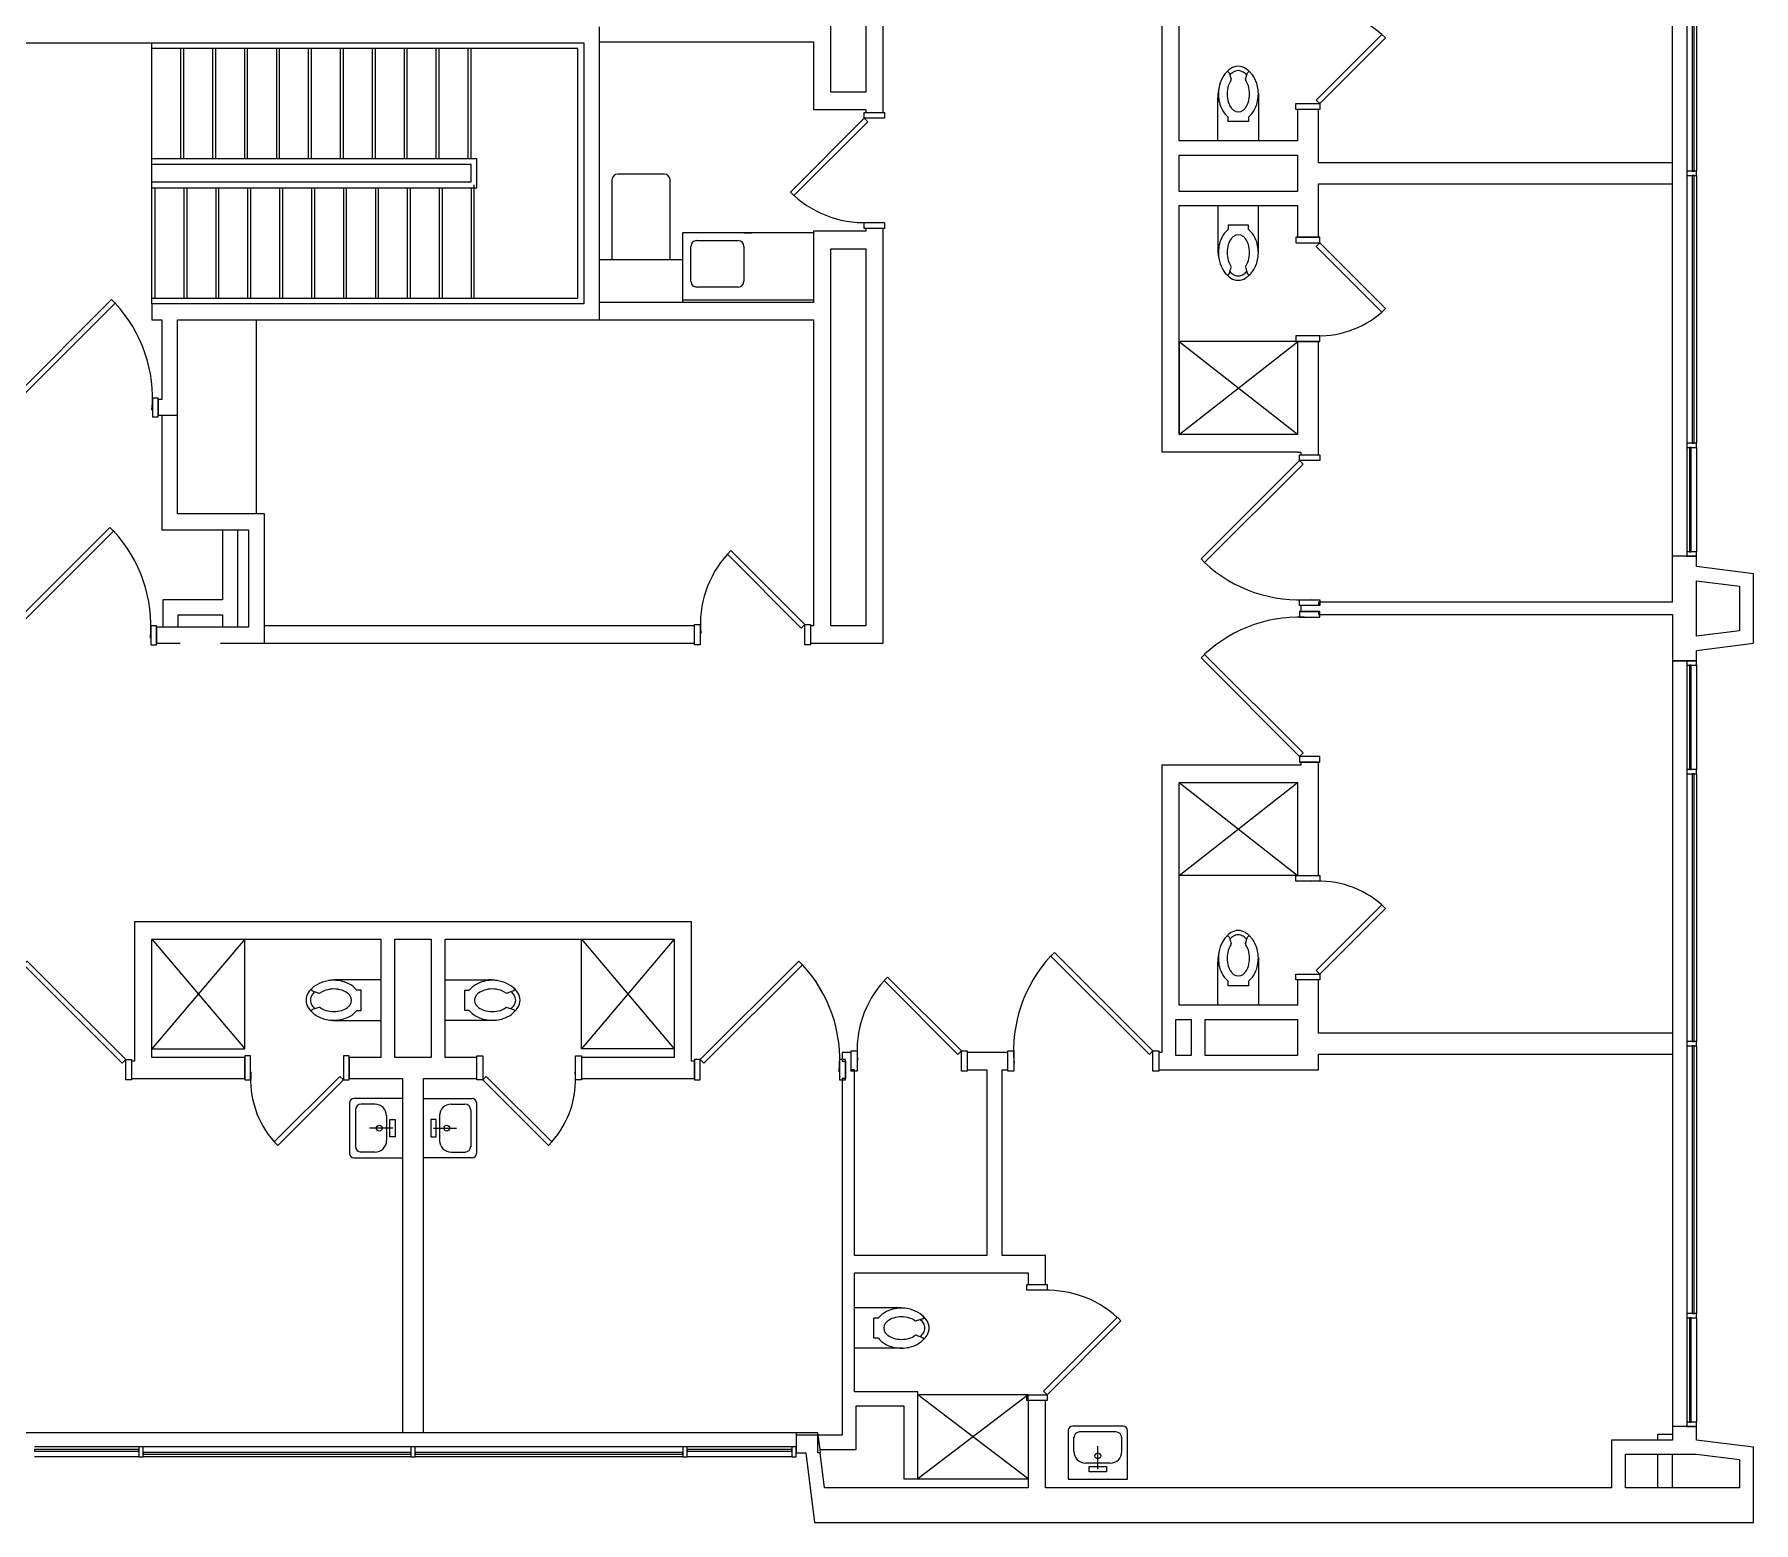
# Model space of a CAD drawing. Header units: inches. Extents: x -3174 to 3292, y 161 to 3697.
# Drawn here: x 2691 to 3284, y 2767 to 3280 of the extents above; entities that cross this region are included whole.
import ezdxf

# ---------------------------------------------------------------- set-up
doc = ezdxf.new("R2010")
doc.units = ezdxf.units.IN
doc.header["$LTSCALE"] = 96
doc.header["$MEASUREMENT"] = 0
for name, color, linetype, lineweight in [('A-DETL', 5, 'CONTINUOUS', 18), ('A-DETL-GENF', 3, 'CONTINUOUS', 18), ('A-FLOR-HRAL', 1, 'CONTINUOUS', 18), ('A-FLOR-OTLN', 6, 'CONTINUOUS', 18), ('A-GENM', 6, 'CONTINUOUS', 18), ('A-GLAZ-CWMG', 3, 'CONTINUOUS', 18), ('I-WALL', 2, 'CONTINUOUS', 18), ('P-SANR-FIXT', 6, 'CONTINUOUS', 18)]:
    doc.layers.add(name, color=color, linetype=linetype, lineweight=lineweight)
for name, color, linetype in [('A-DOOR', 2, 'CONTINUOUS'), ('A-FLOR-CASE', 3, 'CONTINUOUS'), ('A-FLOR-STRS', 2, 'CONTINUOUS'), ('A-GLAZ', 2, 'CONTINUOUS')]:
    doc.layers.add(name, color=color, linetype=linetype)

# ---------------------------------------------------------------- blocks, each defined once
blk = doc.blocks.new('generic door-single - 32_ x 84_-1548980-258679-fp05')
at = {"layer": 'A-DETL-GENF', "color": 253}
for p, q in [((-21.25, -6.69), (-21.25, 1.56)), ((-21.25, 1.56), (-19.25, 1.56)), ((-19.25, 1.56), (-19.25, -6.69)), ((12.75, -6.69), (12.75, 1.56)), ((12.75, 1.56), (14.75, 1.56)), ((14.75, 1.56), (14.75, -6.69)), ((-19.25, -6.69), (-21.25, -6.69)), ((14.75, -6.69), (12.75, -6.69))]:
    blk.add_line(p, q, dxfattribs=at)
at = {"layer": 'A-DOOR', "color": 253}
for p, q in [((-9.88, 24.19), (-11.11, 22.95)), ((12.75, 1.56), (-9.88, 24.19)), ((-11.11, 22.95), (11.51, 0.33)), ((12.75, 1.56), (11.51, 0.33))]:
    blk.add_line(p, q, dxfattribs=at)
blk.add_arc((12.75, 1.56), 31.98, 138.13643, 185, dxfattribs=at)
blk = doc.blocks.new('Eg_toilet_2D - Eg_toilet_2D-690829-258679-fp05')
at = {"layer": 'P-SANR-FIXT', "color": 253}
for p, q in [((0, 7), (14.87, 7)), ((6.71, 3.45), (8.26, 3.45)), ((6.71, -3.55), (6.71, 3.45)), ((23.53, 3.16), (21.3, 2.42)), ((8.26, -3.55), (6.71, -3.55)), ((21.3, -2.52), (23.5, -3.25)), ((16.5, -7), (0, -7))]:
    blk.add_line(p, q, dxfattribs=at)
for centre, radius, start, end in [((15.38, -2.85), 9.56, 107.14148, 126.67221), ((16.21, -5.54), 12.38, 81.73494, 107.14148), ((14.87, -9.84), 16.84, 75.07119, 90), ((16.17, -4.99), 11.82, 57.23167, 75.07119), ((14.11, -1.14), 7.43, 126.67221, 141.86478), ((12.84, -0.05), 2.76, 143.41905, 216.58095), ((14.11, -1.14), 4.43, 126.67237, 141.86477), ((15.38, -2.85), 6.56, 107.14137, 126.67237), ((16.21, -5.54), 9.38, 90.00002, 107.14137), ((16.21, -5.54), 9.38, 72.85864, 89.99998), ((17.04, -2.85), 6.56, 54.48291, 72.85864), ((21.14, 2.9), 0.5, 234.48291, 288.24383), ((18.14, -1.93), 8.18, 32.76172, 57.23167), ((18.14, -1.93), 6.68, 32.76159, 46.31418), ((23.37, 3.63), 0.5, 288.24383, 45.67207), ((21.13, 0), 3.12, 359.99997, 32.76159), ((21.13, 0), 4.62, 359.99996, 32.76172), ((21.13, 0), 4.62, 327.23848, 0.00004), ((14.11, 1.04), 7.43, 218.13524, 233.32772), ((15.38, 2.75), 9.56, 233.32772, 252.85864), ((14.11, 1.04), 4.43, 218.13523, 233.32763), ((15.38, 2.75), 6.56, 233.32763, 252.85863), ((16.21, 5.44), 9.38, 252.85863, 269.99998), ((16.21, 5.44), 9.38, 270.00002, 287.14136), ((17.04, 2.75), 6.56, 287.14136, 305.51709), ((17.04, 2.75), 9.56, 287.14164, 306.68462), ((21.14, -3), 0.5, 71.75618, 125.51709), ((18.14, 1.93), 6.68, 312.75649, 327.23832), ((18.32, 1.04), 7.43, 306.68811, 316.57416), ((23.35, -3.73), 0.5, 316.57414, 71.75618), ((21.13, 0), 3.12, 327.23832, 0.00003), ((18.14, 1.93), 8.18, 313.30974, 327.23848), ((16.21, 5.44), 12.38, 252.85864, 276.58587), ((16.21, 5.44), 12.38, 276.58592, 287.14164)]:
    blk.add_arc(centre, radius, start, end, dxfattribs=at)
blk = doc.blocks.new('generic door-single - 48_ x 84_-1536792-258679-fp05')
at = {"layer": 'A-DETL-GENF', "color": 253}
for p, q in [((-29.25, -6.06), (-29.25, 0.94)), ((-29.25, 0.94), (-27.25, 0.94)), ((-27.25, 0.94), (-27.25, -6.06)), ((20.75, -6.06), (20.75, 0.94)), ((20.75, 0.94), (22.75, 0.94)), ((22.75, 0.94), (22.75, -6.06)), ((-27.25, -6.06), (-29.25, -6.06)), ((22.75, -6.06), (20.75, -6.06))]:
    blk.add_line(p, q, dxfattribs=at)
at = {"layer": 'A-DOOR', "color": 253}
for p, q in [((-13.19, 34.88), (-14.43, 33.64)), ((-14.43, 33.64), (19.51, -0.3)), ((20.75, 0.94), (-13.19, 34.88)), ((20.75, 0.94), (19.51, -0.3))]:
    blk.add_line(p, q, dxfattribs=at)
blk.add_arc((20.75, 0.94), 48.05, 137.08738, 185, dxfattribs=at)
blk = doc.blocks.new('Eg_toilet_2D - Eg_toilet_2D-3266673-258679-fp05')
at = {"layer": 'P-SANR-FIXT', "color": 253}
for p, q in [((16.5, 7), (0, 7)), ((8.26, 3.55), (6.71, 3.55)), ((6.71, 3.55), (6.71, -3.45)), ((21.3, 2.52), (23.5, 3.25)), ((6.71, -3.45), (8.26, -3.45)), ((23.53, -3.16), (21.3, -2.42)), ((0, -7), (14.87, -7))]:
    blk.add_line(p, q, dxfattribs=at)
for centre, radius, start, end in [((15.38, -2.75), 9.56, 107.14136, 126.67228), ((16.21, -5.44), 12.38, 83.41413, 107.14136), ((16.21, -5.44), 12.38, 72.85836, 83.41408), ((17.04, -2.75), 9.56, 53.31538, 72.85836), ((14.11, -1.04), 7.43, 126.67228, 141.86476), ((12.84, 0.05), 2.76, 143.41905, 216.58095), ((14.11, -1.04), 4.43, 126.67237, 141.86477), ((15.38, -2.75), 6.56, 107.14137, 126.67237), ((16.21, -5.44), 9.38, 90.00002, 107.14137), ((16.21, -5.44), 9.38, 72.85864, 89.99998), ((17.04, -2.75), 6.56, 54.48291, 72.85864), ((21.14, 3), 0.5, 234.48291, 288.24382), ((18.14, -1.93), 6.68, 32.76168, 47.24351), ((18.32, -1.04), 7.43, 43.42584, 53.31189), ((23.35, 3.73), 0.5, 288.24382, 43.42586), ((18.14, -1.93), 8.18, 32.76152, 46.69026), ((21.13, 0), 3.12, 359.99997, 32.76168), ((21.13, 0), 3.12, 327.23841, 0.00003), ((21.13, 0), 4.62, 359.99996, 32.76152), ((21.13, 0), 4.62, 327.23828, 0.00004), ((14.11, 1.14), 7.43, 218.13522, 233.32779), ((15.38, 2.85), 9.56, 233.32779, 252.85852), ((14.11, 1.14), 4.43, 218.13523, 233.32763), ((15.38, 2.85), 6.56, 233.32763, 252.85863), ((16.21, 5.54), 9.38, 252.85863, 269.99998), ((16.21, 5.54), 9.38, 270.00002, 287.14136), ((17.04, 2.85), 6.56, 287.14136, 305.51709), ((16.17, 4.99), 11.82, 284.92881, 302.76833), ((21.14, -2.9), 0.5, 71.75617, 125.51709), ((18.14, 1.93), 8.18, 302.76833, 327.23828), ((18.14, 1.93), 6.68, 313.68582, 327.23841), ((23.37, -3.63), 0.5, 314.32793, 71.75617), ((16.21, 5.54), 12.38, 252.85852, 278.26506), ((14.87, 9.84), 16.84, 270, 284.92881)]:
    blk.add_arc(centre, radius, start, end, dxfattribs=at)
blk = doc.blocks.new('Eg_shower_2D - Eg_shower_2D-738930-258679-fp05')
at = {"layer": 'P-SANR-FIXT', "color": 253}
for p, q in [((-16, 20.32), (15.95, -20.38)), ((16, 20.32), (-16, 20.32)), ((16, 20.32), (-15.95, -20.38)), ((16, -20.38), (16, 20.32))]:
    blk.add_line(p, q, dxfattribs=at)
blk = doc.blocks.new('generic door-single - 32_ x 84_-1549300-258679-fp05')
at = {"layer": 'A-DETL-GENF', "color": 253}
for p, q in [((-19.25, 6.69), (-21.25, 6.69)), ((-21.25, 6.69), (-21.25, -1.56)), ((-19.25, -1.56), (-19.25, 6.69)), ((14.75, 6.69), (12.75, 6.69)), ((12.75, 6.69), (12.75, -1.56)), ((14.75, -1.56), (14.75, 6.69)), ((-21.25, -1.56), (-19.25, -1.56)), ((12.75, -1.56), (14.75, -1.56))]:
    blk.add_line(p, q, dxfattribs=at)
at = {"layer": 'A-DOOR', "color": 253}
for p, q in [((-11.11, -22.95), (11.51, -0.33)), ((12.75, -1.56), (-9.88, -24.19)), ((12.75, -1.56), (11.51, -0.33)), ((-9.88, -24.19), (-11.11, -22.95))]:
    blk.add_line(p, q, dxfattribs=at)
blk.add_arc((12.75, -1.56), 31.98, 175, 221.86357, dxfattribs=at)
blk = doc.blocks.new('Eg_shower_2D - Eg_shower_2D-V2-258679-fp05')
at = {"layer": 'P-SANR-FIXT', "color": 253}
for p, q in [((-16, -20.32), (15.95, 20.37)), ((16, -20.32), (-15.95, 20.37)), ((16, 20.37), (16, -20.32)), ((16, -20.32), (-16, -20.32))]:
    blk.add_line(p, q, dxfattribs=at)
blk = doc.blocks.new('generic door-single - 48_ x 84_-1536796-258679-fp05')
at = {"layer": 'A-DETL-GENF', "color": 253}
for p, q in [((-27.25, 6.06), (-29.25, 6.06)), ((-29.25, 6.06), (-29.25, -0.94)), ((-27.25, -0.94), (-27.25, 6.06)), ((22.75, 6.06), (20.75, 6.06)), ((20.75, 6.06), (20.75, -0.94)), ((22.75, -0.94), (22.75, 6.06)), ((-29.25, -0.94), (-27.25, -0.94)), ((20.75, -0.94), (22.75, -0.94))]:
    blk.add_line(p, q, dxfattribs=at)
at = {"layer": 'A-DOOR', "color": 253}
for p, q in [((-14.43, -33.64), (19.51, 0.3)), ((20.75, -0.94), (19.51, 0.3)), ((20.75, -0.94), (-13.19, -34.88)), ((-13.19, -34.88), (-14.43, -33.64))]:
    blk.add_line(p, q, dxfattribs=at)
blk.add_arc((20.75, -0.94), 48.05, 175, 222.91262, dxfattribs=at)
blk = doc.blocks.new('Eg_shower_2D - Eg_shower_2D-1226398-258679-fp05')
at = {"layer": 'P-SANR-FIXT', "color": 253}
for p, q in [((-16, 20.32), (16, -17.49)), ((16, 20.32), (-16, -17.49)), ((16, -17.49), (16, 20.32)), ((-16, -17.49), (16, -17.49))]:
    blk.add_line(p, q, dxfattribs=at)
blk = doc.blocks.new('Eg_shower_2D - Eg_shower_2D-1226428-258679-fp05')
at = {"layer": 'P-SANR-FIXT', "color": 253}
for p, q in [((-16, -20.32), (16, 17.49)), ((16, -20.32), (-16, 17.49)), ((-16, 17.49), (16, 17.49)), ((16, 17.49), (16, -20.32))]:
    blk.add_line(p, q, dxfattribs=at)
blk = doc.blocks.new('generic door-single - 36_ x 84_-905272-258679-fp05')
at = {"layer": 'A-DETL-GENF', "color": 253}
for p, q in [((-23.25, -6.06), (-23.25, 0.94)), ((-23.25, 0.94), (-21.25, 0.94)), ((-21.25, 0.94), (-21.25, -6.06)), ((14.75, -6.06), (14.75, 0.94)), ((14.75, 0.94), (16.75, 0.94)), ((16.75, 0.94), (16.75, -6.06)), ((-21.25, -6.06), (-23.25, -6.06)), ((16.75, -6.06), (14.75, -6.06))]:
    blk.add_line(p, q, dxfattribs=at)
at = {"layer": 'A-DOOR', "color": 253}
for p, q in [((-10.71, 26.39), (-11.94, 25.16)), ((-11.94, 25.16), (13.51, -0.3)), ((14.75, 0.94), (-10.71, 26.39)), ((14.75, 0.94), (13.51, -0.3))]:
    blk.add_line(p, q, dxfattribs=at)
blk.add_arc((14.75, 0.94), 36, 137.78631, 185, dxfattribs=at)
blk = doc.blocks.new('lab-case-counter-straight - 24_D x 34_H-1545203-258679-fp05')
at = {"layer": 'A-FLOR-CASE', "color": 253}
for p, q in [((-0.32, 5.27), (-0.32, 6.02)), ((-0.32, -17.98), (-0.32, 6.02)), ((-45.51, 5.27), (-0.32, 5.27)), ((-19.57, 0.75), (-5.28, 0.75)), ((-21.57, -13.27), (-21.57, -1.25)), ((-3.28, -1.25), (-3.28, -13.27)), ((-5.28, -15.27), (-19.57, -15.27)), ((-45.51, -17.98), (-21.51, -17.98)), ((-24.32, -17.98), (-0.32, -17.98)), ((-21.51, -17.98), (-24.32, -17.98))]:
    blk.add_line(p, q, dxfattribs=at)
for centre, start, end in [((-19.57, -1.25), 90, 180), ((-5.28, -1.25), 360, 90), ((-19.57, -13.27), 180, 270), ((-5.28, -13.27), 270, 0)]:
    blk.add_arc(centre, 2, start, end, dxfattribs=at)
blk = doc.blocks.new('Eg_counter_2D - counter-1546192-258679-fp05')
at = {"layer": 'A-GENM', "color": 253}
blk.add_line((-66.875, -27.125), (0, -27.125), dxfattribs=at)
blk = doc.blocks.new('plumb-sink-wall hung - ADA - Standard depth-387426-258679-fp05')
at = {"layer": 'P-SANR-FIXT', "color": 253}
for p, q in [((-10.25, 12.75), (-10.25, -4)), ((-10.25, 12.75), (-10.25, 11.75)), ((10.25, -4), (10.25, 12.75)), ((10.25, 11.75), (10.25, 12.75)), ((-4.25, 7.25), (4.25, 7.25)), ((-3, 8.43), (-3, 10.24)), ((-3, 10.24), (3, 10.24)), ((3, 8.43), (-3, 8.43)), ((0, 9.37), (0, 1.37)), ((3, 10.24), (3, 8.43)), ((-8.25, 3.25), (-8.25, -1.5)), ((8.25, 3.25), (8.25, -1.69)), ((-8.75, -5.5), (8.75, -5.5)), ((-6.25, -3.5), (6.44, -3.5))]:
    blk.add_line(p, q, dxfattribs=at)
blk.add_circle((0, 4.75), 1, dxfattribs=at)
for centre, radius, start, end in [((-4.25, 3.25), 4, 90, 180), ((4.25, 3.25), 4, 360, 90), ((-8.75, -4), 1.5, 180, 270), ((-6.25, -1.5), 2, 180, 270), ((6.25, -1.5), 2, 270, 360), ((8.75, -4), 1.5, 270, 360)]:
    blk.add_arc(centre, radius, start, end, dxfattribs=at)
blk = doc.blocks.new('plumb-sink-wall hung - ADA - Standard depth-1244821-258679-fp05')
at = {"layer": 'P-SANR-FIXT', "color": 253}
for p, q in [((-10.25, -12.75), (-10.25, 4)), ((-8.75, 5.5), (8.75, 5.5)), ((-8.25, -3.25), (-8.25, 1.5)), ((-6.25, 3.5), (6.44, 3.5)), ((8.25, -3.25), (8.25, 1.69)), ((10.25, 4), (10.25, -12.75)), ((0, -9.37), (0, -1.37)), ((-10.25, -12.75), (-10.25, -11.75)), ((-4.25, -7.25), (4.25, -7.25)), ((3, -8.43), (-3, -8.43)), ((-3, -8.43), (-3, -10.24)), ((-3, -10.24), (3, -10.24)), ((3, -10.24), (3, -8.43)), ((10.25, -11.75), (10.25, -12.75))]:
    blk.add_line(p, q, dxfattribs=at)
blk.add_circle((0, -4.75), 1, dxfattribs=at)
for centre, radius, start, end in [((-8.75, 4), 1.5, 90, 180), ((-6.25, 1.5), 2, 90, 180), ((6.25, 1.5), 2, 0, 90), ((8.75, 4), 1.5, 0, 90), ((-4.25, -3.25), 4, 180, 270), ((4.25, -3.25), 4, 270, 0)]:
    blk.add_arc(centre, radius, start, end, dxfattribs=at)
blk = doc.blocks.new('Eg_shower_2D - Eg_shower_2D-870192-258679-fp05')
at = {"layer": 'P-SANR-FIXT', "color": 253}
for p, q in [((-16, 20.32), (13, -17.68)), ((13, 20.32), (-16, -17.68)), ((-14, 20.32), (-16, 20.32)), ((-16, 20.32), (-16, -17.68)), ((13, -17.68), (13, 20.32))]:
    blk.add_line(p, q, dxfattribs=at)
blk = doc.blocks.new('plumb-sink-wall hung - ADA - Standard depth-V11-258679-fp05')
at = {"layer": 'P-SANR-FIXT', "color": 253}
for p, q in [((10.25, 12.75), (-10.25, 12.75)), ((-10.25, 12.75), (-10.25, -4)), ((-10.25, 12.75), (-10.25, 11.75)), ((10.25, 12.75), (-10.25, 12.75)), ((10.25, -4), (10.25, 12.75)), ((10.25, 11.75), (10.25, 12.75)), ((-4.25, 7.25), (4.25, 7.25)), ((-3, 8.43), (-3, 10.24)), ((-3, 10.24), (3, 10.24)), ((3, 8.43), (-3, 8.43)), ((0, 9.37), (0, 1.37)), ((3, 10.24), (3, 8.43)), ((-8.25, 3.25), (-8.25, -1.5)), ((8.25, 3.25), (8.25, -1.69)), ((-8.75, -5.5), (8.75, -5.5)), ((-6.25, -3.5), (6.44, -3.5))]:
    blk.add_line(p, q, dxfattribs=at)
blk.add_circle((0, 4.75), 1, dxfattribs=at)
for centre, radius, start, end in [((-4.25, 3.25), 4, 90, 180), ((4.25, 3.25), 4, 360, 90), ((-8.75, -4), 1.5, 180, 270), ((-6.25, -1.5), 2, 180, 270), ((6.25, -1.5), 2, 270, 360), ((8.75, -4), 1.5, 270, 360)]:
    blk.add_arc(centre, radius, start, end, dxfattribs=at)
blk = doc.blocks.new('generic door-single - 48_ x 84_-1540747-258679-fp05')
at = {"layer": 'A-DETL-GENF', "color": 253}
for p, q in [((-27.25, 5.81), (-29.25, 5.81)), ((-29.25, 5.81), (-29.25, -0.69)), ((-27.25, -0.69), (-27.25, 5.81)), ((22.75, 5.81), (20.75, 5.81)), ((20.75, 5.81), (20.75, -0.69)), ((22.75, -0.69), (22.75, 5.81)), ((-29.25, -0.69), (-27.25, -0.69)), ((20.75, -0.69), (22.75, -0.69))]:
    blk.add_line(p, q, dxfattribs=at)
at = {"layer": 'A-DOOR', "color": 253}
for p, q in [((-14.43, -33.39), (19.51, 0.55)), ((20.75, -0.69), (19.51, 0.55)), ((20.75, -0.69), (-13.19, -34.63)), ((-13.19, -34.63), (-14.43, -33.39))]:
    blk.add_line(p, q, dxfattribs=at)
blk.add_arc((20.75, -0.69), 48.05, 175, 222.91262, dxfattribs=at)
blk = doc.blocks.new('Top Rail Type - Top Rail_Internal_-1545566-258679-fp05')
at = {"layer": 'A-FLOR-HRAL', "color": 253}
for p, q in [((2307.15, 1228.07), (2307.15, 1230.07)), ((2428.15, 1228.07), (2307.15, 1228.07)), ((2453.97, 1228.07), (2428.15, 1228.07)), ((2453.97, 1142.07), (2453.97, 1228.07)), ((2307.15, 1142.07), (2417.15, 1142.07)), ((2417.15, 1142.07), (2453.97, 1142.07))]:
    blk.add_line(p, q, dxfattribs=at)
blk = doc.blocks.new('Top Rail Type - Top Rail_Internal_-1545567-258679-fp05')
at = {"layer": 'A-FLOR-HRAL', "color": 253}
for p, q in [((2307.15, 1188.07), (2307.15, 1190.07)), ((2414.15, 1190.07), (2307.15, 1190.07)), ((2414.15, 1188.07), (2307.15, 1188.07)), ((2419.15, 1190.07), (2414.15, 1190.07)), ((2417.15, 1188.07), (2414.15, 1188.07)), ((2417.15, 1185.07), (2417.15, 1188.07)), ((2417.15, 1182.07), (2417.15, 1185.07)), ((2419.15, 1185.07), (2419.15, 1190.07)), ((2419.15, 1180.07), (2419.15, 1185.07)), ((2307.15, 1182.07), (2417.15, 1182.07)), ((2307.15, 1180.07), (2417.15, 1180.07)), ((2417.15, 1180.07), (2419.15, 1180.07))]:
    blk.add_line(p, q, dxfattribs=at)
blk = doc.blocks.new('System Panel - Summit_Glazed 3-2068433-258679-fp05')
at = {"layer": 'A-GLAZ', "color": 253}
for p, q in [((18, 0.8125), (-18, 0.8125)), ((-18, 0.8125), (-18, 0.1875)), ((-18, 0.1875), (18, 0.1875)), ((18, 0.1875), (18, 0.8125))]:
    blk.add_line(p, q, dxfattribs=at)
blk = doc.blocks.new('System Panel - Summit_Glazed 1-2068434-258679-fp05')
at = {"layer": 'A-GLAZ', "color": 253}
for p, q in [((46.125, -0.1875), (-46.125, -0.1875)), ((-46.125, -0.1875), (-46.125, -0.8125)), ((-46.125, -0.8125), (46.125, -0.8125)), ((46.125, -0.8125), (46.125, -0.1875))]:
    blk.add_line(p, q, dxfattribs=at)
blk = doc.blocks.new('Rectangular Mullion - 1_5_ x 3 3_8_ rectangular-2067598-258679-fp05')
at = {"layer": 'A-GLAZ-CWMG', "color": 253}
for p, q in [((-0.75, 1.6875), (0.75, 1.6875)), ((-0.75, -1.6875), (-0.75, 1.6875)), ((0.75, 1.6875), (0.75, -1.6875)), ((0.75, -1.6875), (-0.75, -1.6875))]:
    blk.add_line(p, q, dxfattribs=at)
blk = doc.blocks.new('Rectangular Mullion - 1_5_ x 3 3_8_ rectangular-2067135-258679-fp05')
at = {"layer": 'A-GLAZ-CWMG', "color": 253}
for p, q in [((-1.5, 1.6875), (0, 1.6875)), ((-1.5, -1.6875), (-1.5, 1.6875)), ((0, 1.6875), (0, -1.6875)), ((0, -1.6875), (-1.5, -1.6875))]:
    blk.add_line(p, q, dxfattribs=at)
blk = doc.blocks.new('Rectangular Mullion - 1_5_ x 3 3_8_ rectangular-2068431-258679-fp05')
at = {"layer": 'A-GLAZ-CWMG', "color": 253}
for p, q in [((502.65, 746.07), (466.65, 746.07)), ((502.65, 742.7), (466.65, 742.7))]:
    blk.add_line(p, q, dxfattribs=at)
blk = doc.blocks.new('Rectangular Mullion - 1_5_ x 3 3_8_ rectangular-2068432-258679-fp05')
at = {"layer": 'A-GLAZ-CWMG', "color": 253}
for p, q in [((690.15, 746.07), (597.9, 746.07)), ((690.15, 742.7), (597.9, 742.7))]:
    blk.add_line(p, q, dxfattribs=at)
blk = doc.blocks.new('Rectangular Mullion - 1_5_ x 3 3_8_ rectangular-2067136-258679-fp05')
at = {"layer": 'A-GLAZ-CWMG', "color": 253}
for p, q in [((0, 1.6875), (-1.5, 1.6875)), ((-1.5, 1.6875), (-1.5, -1.6875)), ((0, -1.6875), (0, 1.6875)), ((-1.5, -1.6875), (0, -1.6875))]:
    blk.add_line(p, q, dxfattribs=at)
blk = doc.blocks.new('Rectangular Mullion - 1_5_ x 3 3_8_ rectangular-2070676-258679-fp05')
at = {"layer": 'A-GLAZ-CWMG', "color": 253}
for p, q in [((202.65, 746.07), (166.65, 746.07)), ((202.65, 742.7), (166.65, 742.7))]:
    blk.add_line(p, q, dxfattribs=at)
blk = doc.blocks.new('Rectangular Mullion - 1_5_ x 3 3_8_ rectangular-2070678-258679-fp05')
at = {"layer": 'A-GLAZ-CWMG', "color": 253}
for p, q in [((390.15, 746.07), (297.9, 746.07)), ((390.15, 742.7), (297.9, 742.7))]:
    blk.add_line(p, q, dxfattribs=at)
blk = doc.blocks.new('Rectangular Mullion - 1_5_ x 3 3_8_ rectangular-2086054-258679-fp05')
at = {"layer": 'A-GLAZ-CWMG', "color": 253}
for p, q in [((-1.5, 1.6875), (0, 1.6875)), ((-1.5, -1.6875), (-1.5, 1.6875)), ((0, 1.6875), (0, -1.6875)), ((0, -1.6875), (-1.5, -1.6875))]:
    blk.add_line(p, q, dxfattribs=at)
blk = doc.blocks.new('Rectangular Mullion - 1_5_ x 3 3_8_ rectangular-2086055-258679-fp05')
at = {"layer": 'A-GLAZ-CWMG', "color": 253}
for p, q in [((0, 1.6875), (-1.5, 1.6875)), ((-1.5, 1.6875), (-1.5, -1.6875)), ((0, -1.6875), (0, 1.6875)), ((-1.5, -1.6875), (0, -1.6875))]:
    blk.add_line(p, q, dxfattribs=at)
blk = doc.blocks.new('Rectangular Mullion - 1_5_ x 3 3_8_ rectangular-2086051-258679-fp05')
at = {"layer": 'A-GLAZ-CWMG', "color": 253}
for p, q in [((-0.75, 1.6875), (0.75, 1.6875)), ((-0.75, -1.6875), (-0.75, 1.6875)), ((0.75, 1.6875), (0.75, -1.6875)), ((0.75, -1.6875), (-0.75, -1.6875))]:
    blk.add_line(p, q, dxfattribs=at)

msp = doc.modelspace()

# ---------------------------------------------------------------- linework, layer by layer
at = {"layer": 'A-DETL', "color": 253}
for p, q in [((2890.18, 3229.74), (2890.18, 3202.24)), ((2908.18, 3231.74), (2892.18, 3231.74)), ((2910.18, 3202.24), (2910.18, 3229.74)), ((2885.93, 3202.24), (2914.43, 3202.24))]:
    msp.add_line(p, q, dxfattribs=at)
for centre, start, end in [((2892.18, 3229.74), 90, 180), ((2908.18, 3229.74), 0, 90)]:
    msp.add_arc(centre, 2, start, end, dxfattribs=at)
at = {"layer": 'A-FLOR-OTLN', "color": 253}
for p, q in [((2731.62, 3236.99), (2731.62, 3274.99)), ((2731.62, 3186.99), (2731.62, 3234.99)), ((2953.62, 2797.99), (2961.04, 2797.99)), ((2961.04, 2797.99), (2961.17, 2796.99)), ((3250.62, 2795.37), (3250.62, 2797.35)), ((3250.62, 2797.35), (3255.62, 2797.35)), ((2961.77, 2792.12), (2961.9, 2790.99)), ((3250.62, 2778.9), (3250.62, 2790.49)), ((3255.62, 2778.9), (3255.62, 2790.49))]:
    msp.add_line(p, q, dxfattribs=at)
at = {"layer": 'A-FLOR-STRS', "color": 253}
for p, q in [((2731.62, 3236.99), (2731.62, 3274.99)), ((2741.62, 3236.99), (2741.62, 3274.99)), ((2742.62, 3236.99), (2742.62, 3274.99)), ((2752.62, 3236.99), (2752.62, 3274.99)), ((2753.62, 3236.99), (2753.62, 3274.99)), ((2763.62, 3236.99), (2763.62, 3274.99)), ((2764.62, 3236.99), (2764.62, 3274.99)), ((2774.62, 3236.99), (2774.62, 3274.99)), ((2775.62, 3236.99), (2775.62, 3274.99)), ((2785.62, 3236.99), (2785.62, 3274.99)), ((2786.62, 3236.99), (2786.62, 3274.99)), ((2796.62, 3236.99), (2796.62, 3274.99)), ((2797.62, 3236.99), (2797.62, 3274.99)), ((2807.62, 3236.99), (2807.62, 3274.99)), ((2808.62, 3236.99), (2808.62, 3274.99)), ((2818.62, 3236.99), (2818.62, 3274.99)), ((2819.62, 3236.99), (2819.62, 3274.99)), ((2829.62, 3236.99), (2829.62, 3274.99)), ((2830.62, 3236.99), (2830.62, 3274.99)), ((2840.62, 3236.99), (2840.62, 3274.99)), ((2841.62, 3236.99), (2841.62, 3274.99)), ((2732.62, 3226.99), (2732.62, 3188.99)), ((2742.62, 3226.99), (2742.62, 3188.99)), ((2743.62, 3226.99), (2743.62, 3188.99)), ((2753.62, 3226.99), (2753.62, 3188.99)), ((2754.62, 3226.99), (2754.62, 3188.99)), ((2764.62, 3226.99), (2764.62, 3188.99)), ((2765.62, 3226.99), (2765.62, 3188.99)), ((2775.62, 3226.99), (2775.62, 3188.99)), ((2776.62, 3226.99), (2776.62, 3188.99)), ((2786.62, 3226.99), (2786.62, 3188.99)), ((2787.62, 3226.99), (2787.62, 3188.99)), ((2797.62, 3226.99), (2797.62, 3188.99)), ((2798.62, 3226.99), (2798.62, 3188.99)), ((2808.62, 3226.99), (2808.62, 3188.99)), ((2809.62, 3226.99), (2809.62, 3188.99)), ((2819.62, 3226.99), (2819.62, 3188.99)), ((2820.62, 3226.99), (2820.62, 3188.99)), ((2830.62, 3226.99), (2830.62, 3188.99)), ((2831.62, 3226.99), (2831.62, 3188.99)), ((2841.62, 3226.99), (2841.62, 3188.99)), ((2842.62, 3227.99), (2842.62, 3188.99))]:
    msp.add_line(p, q, dxfattribs=at)
at = {"layer": 'I-WALL', "color": 253}
for p, q in [((2983.62, 3252.99), (2983.62, 3394.24)), ((2965.62, 3259.99), (2965.62, 3388.24)), ((2977.62, 3388.24), (2977.62, 3259.99)), ((3255.62, 3084.12), (3255.62, 3379.87)), ((3079.62, 3327.99), (3079.62, 3135.99)), ((3085.62, 3243.12), (3085.62, 3321.99)), ((2885.93, 3181.49), (2885.93, 3282.49)), ((2680.43, 3276.99), (2880.43, 3276.99)), ((2880.43, 3276.99), (2880.43, 3186.99)), ((2885.93, 3277.24), (2959.62, 3277.24)), ((2959.62, 3277.24), (2959.62, 3253.99)), ((2977.62, 3259.99), (2965.62, 3259.99)), ((2959.62, 3253.99), (2977.62, 3253.99)), ((2977.62, 3253.99), (2977.62, 3252.99)), ((2977.62, 3252.99), (2983.62, 3252.99)), ((3126.37, 3253.99), (3126.37, 3243.12)), ((3133.62, 3253.99), (3126.37, 3253.99)), ((3133.62, 3235.62), (3133.62, 3253.99)), ((3126.37, 3243.12), (3085.62, 3243.12)), ((3085.62, 3225.74), (3085.62, 3238.24)), ((3085.62, 3238.24), (3126.37, 3238.24)), ((3126.37, 3238.24), (3126.37, 3225.74)), ((3255.62, 3235.62), (3133.62, 3235.62)), ((3126.37, 3225.74), (3085.62, 3225.74)), ((3133.62, 3228.37), (3255.62, 3228.37)), ((3133.62, 3209.99), (3133.62, 3228.37)), ((3085.62, 3141.99), (3085.62, 3220.87)), ((3085.62, 3220.87), (3126.37, 3220.87)), ((3126.37, 3220.87), (3126.37, 3209.99)), ((2959.62, 3211.99), (2959.62, 3187.49)), ((2977.62, 3211.99), (2959.62, 3211.99)), ((2977.62, 3212.99), (2977.62, 3211.99)), ((2983.62, 3212.99), (2977.62, 3212.99)), ((2983.62, 3069.99), (2983.62, 3212.99)), ((2965.62, 3075.99), (2965.62, 3205.99)), ((2965.62, 3205.99), (2977.62, 3205.99)), ((2977.62, 3205.99), (2977.62, 3075.99)), ((3126.37, 3209.99), (3133.62, 3209.99)), ((2880.43, 3186.99), (2731.62, 3186.99)), ((2731.62, 3186.99), (2731.62, 3181.49)), ((2959.62, 3187.49), (2885.93, 3187.49)), ((2731.62, 3181.49), (2734.99, 3181.49)), ((2734.99, 3181.49), (2734.99, 3153.99)), ((2740.49, 3181.49), (2959.62, 3181.49)), ((2740.49, 3114.62), (2740.49, 3181.49)), ((2959.62, 3181.49), (2959.62, 3075.99)), ((3126.37, 3173.99), (3126.37, 3141.99)), ((3133.62, 3173.99), (3126.37, 3173.99)), ((3133.62, 3134.99), (3133.62, 3173.99)), ((2734.99, 3153.99), (2733.77, 3153.99)), ((2733.77, 3153.99), (2733.77, 3148.49)), ((2740.49, 3148.49), (2733.77, 3148.49)), ((2734.99, 3148.49), (2734.99, 3109.12)), ((3126.37, 3141.99), (3085.62, 3141.99)), ((3079.62, 3135.99), (3126.37, 3135.99)), ((3126.37, 3135.99), (3126.37, 3135.87)), ((3126.37, 3135.87), (3127.62, 3135.87)), ((3127.62, 3135.87), (3127.62, 3134.99)), ((3127.62, 3134.99), (3133.62, 3134.99)), ((2770.37, 3114.62), (2740.49, 3114.62)), ((2770.37, 3069.99), (2770.37, 3114.62)), ((2734.99, 3109.12), (2764.87, 3109.12)), ((2755.99, 3109.12), (2755.99, 3084.99)), ((2761.24, 3075.49), (2761.24, 3109.12)), ((2764.87, 3109.12), (2764.87, 3075.49)), ((3263.99, 3099.98), (3255.62, 3099.98)), ((3263.99, 3096.43), (3263.99, 3099.98)), ((3283.62, 3093.98), (3263.99, 3096.43)), ((3283.62, 3069.98), (3283.62, 3093.98)), ((3263.99, 3091.52), (3278.74, 3089.67)), ((3263.99, 3072.44), (3263.99, 3091.52)), ((3278.74, 3089.67), (3278.74, 3074.28)), ((2755.99, 3084.99), (2735.37, 3084.99)), ((2735.37, 3084.99), (2735.37, 3075.49)), ((3127.62, 3082.99), (3127.62, 3080.99)), ((3133.62, 3082.99), (3127.62, 3082.99)), ((3255.62, 3084.12), (3133.62, 3084.12)), ((3133.62, 3084.12), (3133.62, 3082.99)), ((2764.87, 3075.49), (2733.21, 3075.49)), ((2733.21, 3075.49), (2733.21, 3069.99)), ((2740.62, 3079.74), (2755.99, 3079.74)), ((2740.62, 3075.49), (2740.62, 3079.74)), ((2755.99, 3079.74), (2755.99, 3075.49)), ((2918.62, 3075.99), (2770.37, 3075.99)), ((2918.62, 3069.99), (2918.62, 3075.99)), ((2959.62, 3075.99), (2958.62, 3075.99)), ((2958.62, 3075.99), (2958.62, 3069.99)), ((2977.62, 3075.99), (2965.62, 3075.99)), ((3127.62, 3080.99), (3133.62, 3080.99)), ((3133.62, 3080.99), (3133.62, 3079.87)), ((3133.62, 3079.87), (3255.62, 3079.87)), ((3255.62, 3079.87), (3255.62, 2795.37)), ((2733.21, 3069.99), (2741.37, 3069.99)), ((2755.24, 3069.99), (2918.62, 3069.99)), ((2958.62, 3069.99), (2983.62, 3069.99)), ((3278.74, 3074.28), (3263.99, 3072.44)), ((3263.99, 3067.52), (3283.62, 3069.98)), ((3255.62, 3063.98), (3263.99, 3063.98)), ((3260.62, 3063.96), (3255.62, 3063.96)), ((3263.99, 3063.98), (3263.99, 3067.52)), ((3127.62, 3027.99), (3079.62, 3027.99)), ((3079.62, 3027.99), (3079.62, 2928.99)), ((3127.62, 3028.99), (3127.62, 3027.99)), ((3133.62, 3028.99), (3127.62, 3028.99)), ((3133.62, 2989.99), (3133.62, 3028.99)), ((3085.62, 3021.99), (3126.37, 3021.99)), ((3085.62, 2945.24), (3085.62, 3021.99)), ((3126.37, 3021.99), (3126.37, 2989.99)), ((3126.37, 2989.99), (3133.62, 2989.99)), ((2725.62, 2973.99), (2725.62, 2925.99)), ((2917.62, 2973.99), (2725.62, 2973.99)), ((2917.62, 2925.99), (2917.62, 2973.99)), ((2731.62, 2927.24), (2731.62, 2967.99)), ((2731.62, 2967.99), (2810.49, 2967.99)), ((2810.49, 2967.99), (2810.49, 2927.24)), ((2815.37, 2967.99), (2827.87, 2967.99)), ((2815.37, 2927.24), (2815.37, 2967.99)), ((2827.87, 2967.99), (2827.87, 2927.24)), ((2832.74, 2967.99), (2911.62, 2967.99)), ((2832.74, 2927.24), (2832.74, 2967.99)), ((2911.62, 2967.99), (2911.62, 2927.24)), ((3133.62, 2953.99), (3126.37, 2953.99)), ((3126.37, 2953.99), (3126.37, 2945.24)), ((3133.62, 2935.62), (3133.62, 2953.99)), ((3126.37, 2945.24), (3085.62, 2945.24)), ((3084.49, 2940.37), (3089.74, 2940.37)), ((3084.49, 2927.87), (3084.49, 2940.37)), ((3089.74, 2940.37), (3089.74, 2927.87)), ((3094.62, 2940.37), (3126.37, 2940.37)), ((3094.62, 2927.87), (3094.62, 2940.37)), ((3126.37, 2940.37), (3126.37, 2927.87)), ((3255.62, 2935.62), (3133.62, 2935.62)), ((2763.62, 2927.24), (2731.62, 2927.24)), ((2763.62, 2919.99), (2763.62, 2927.24)), ((2810.49, 2927.24), (2799.62, 2927.24)), ((2799.62, 2927.24), (2799.62, 2919.99)), ((2827.87, 2927.24), (2815.37, 2927.24)), ((2843.62, 2927.24), (2832.74, 2927.24)), ((2843.62, 2919.99), (2843.62, 2927.24)), ((2911.62, 2927.24), (2879.62, 2927.24)), ((2879.62, 2927.24), (2879.62, 2919.99)), ((2972.62, 2928.99), (2969.49, 2928.99)), ((2969.49, 2928.99), (2969.49, 2925.99)), ((2972.62, 2922.99), (2972.62, 2928.99)), ((3026.62, 2928.99), (3012.62, 2928.99)), ((3012.62, 2928.99), (3012.62, 2922.99)), ((3026.62, 2922.99), (3026.62, 2928.99)), ((3079.62, 2928.99), (3078.62, 2928.99)), ((3078.62, 2928.99), (3078.62, 2922.99)), ((3089.74, 2927.87), (3084.49, 2927.87)), ((3126.37, 2927.87), (3094.62, 2927.87)), ((3133.62, 2928.37), (3255.62, 2928.37)), ((3133.62, 2922.99), (3133.62, 2928.37)), ((2725.62, 2925.99), (2724.62, 2925.99)), ((2724.62, 2925.99), (2724.62, 2919.99)), ((2918.62, 2925.99), (2917.62, 2925.99)), ((2918.62, 2919.99), (2918.62, 2925.99)), ((2969.49, 2925.99), (2970.62, 2925.99)), ((2970.62, 2925.99), (2970.62, 2919.99)), ((2973.74, 2922.99), (2972.62, 2922.99)), ((2973.74, 2858.99), (2973.74, 2922.99)), ((3012.62, 2922.99), (3019.37, 2922.99)), ((3019.37, 2922.99), (3019.37, 2858.99)), ((3024.62, 2858.99), (3024.62, 2922.99)), ((3024.62, 2922.99), (3026.62, 2922.99)), ((3078.62, 2922.99), (3133.62, 2922.99)), ((2724.62, 2919.99), (2763.62, 2919.99)), ((2799.62, 2919.99), (2817.99, 2919.99)), ((2817.99, 2919.99), (2817.99, 2797.99)), ((2825.24, 2797.99), (2825.24, 2919.99)), ((2825.24, 2919.99), (2843.62, 2919.99)), ((2879.62, 2919.99), (2918.62, 2919.99)), ((2970.62, 2919.99), (2969.49, 2919.99)), ((2969.49, 2919.99), (2969.49, 2796.99)), ((3019.37, 2858.99), (2973.74, 2858.99)), ((3039.62, 2858.99), (3024.62, 2858.99)), ((3039.62, 2848.99), (3039.62, 2858.99)), ((2973.74, 2811.99), (2973.74, 2852.99)), ((2973.74, 2852.99), (3033.62, 2852.99)), ((3033.62, 2852.99), (3033.62, 2848.99)), ((3033.62, 2848.99), (3039.62, 2848.99)), ((2995.62, 2811.99), (2973.74, 2811.99)), ((2995.62, 2781.99), (2995.62, 2811.99)), ((3039.62, 2808.99), (3033.62, 2808.99)), ((3033.62, 2808.99), (3033.62, 2778.9)), ((3039.62, 2778.9), (3039.62, 2808.99)), ((2974.37, 2807.12), (2990.74, 2807.12)), ((2974.37, 2792.12), (2974.37, 2807.12)), ((2990.74, 2807.12), (2990.74, 2781.99)), ((2673.74, 2797.99), (2953.62, 2797.99)), ((2953.62, 2797.99), (2953.62, 2790.99)), ((2969.49, 2796.99), (2953.62, 2796.99)), ((2961.17, 2790.99), (2961.17, 2796.99)), ((2961.17, 2796.99), (2961.77, 2792.12)), ((3263.99, 2799.98), (3255.62, 2799.98)), ((3263.99, 2795.37), (3263.99, 2799.98)), ((2953.62, 2790.99), (2956.99, 2790.99)), ((2956.99, 2790.99), (2959.95, 2766.9)), ((2961.9, 2790.99), (2961.17, 2790.99)), ((2961.77, 2792.12), (2974.37, 2792.12)), ((2963.39, 2778.9), (2961.9, 2790.99)), ((3234.62, 2795.37), (3234.62, 2778.9)), ((3255.62, 2795.37), (3234.62, 2795.37)), ((3283.62, 2792.91), (3263.99, 2795.37)), ((3283.62, 2766.9), (3283.62, 2792.91)), ((3239.49, 2778.9), (3239.49, 2790.49)), ((3239.49, 2790.49), (3263.99, 2790.49)), ((3263.99, 2790.49), (3263.99, 2790.45)), ((3263.99, 2790.45), (3278.74, 2788.61)), ((3278.74, 2788.61), (3278.74, 2778.9)), ((3033.62, 2778.9), (2963.39, 2778.9)), ((2990.74, 2781.99), (2995.62, 2781.99)), ((3234.62, 2778.9), (3039.62, 2778.9)), ((3278.74, 2778.9), (3239.49, 2778.9)), ((2959.95, 2766.9), (3283.62, 2766.9))]:
    msp.add_line(p, q, dxfattribs=at)

# ---------------------------------------------------------------- block references
at = {"layer": 'A-DOOR', "color": 253}
for name, p, rotation in [('generic door-single - 32_ x 84_-1548980-258679-fp05', (3132.55, 3268.74), 269.999999999999), ('generic door-single - 36_ x 84_-905272-258679-fp05', (2978.05, 3236.24), 89.9999999999999), ('generic door-single - 32_ x 84_-1549300-258679-fp05', (3132.55, 3195.24), 89.99999999999899), ('generic door-single - 48_ x 84_-1540747-258679-fp05', (2704.52, 3153.8), 180), ('generic door-single - 48_ x 84_-1536792-258679-fp05', (3128.05, 3112.24), 89.99999999999899), ('generic door-single - 48_ x 84_-1540747-258679-fp05', (2703.96, 3075.3), 180), ('generic door-single - 48_ x 84_-1536796-258679-fp05', (3128.05, 3051.74), 269.999999999999), ('generic door-single - 32_ x 84_-1548980-258679-fp05', (3132.55, 2968.74), 269.9999999999996), ('generic door-single - 48_ x 84_-1536796-258679-fp05', (2941.37, 2925.55), 180), ('generic door-single - 32_ x 84_-1548980-258679-fp05', (2858.37, 2921.05), 180), ('generic door-single - 36_ x 84_-905272-258679-fp05', (3039.18, 2825.74), 269.9999999999982)]:
    msp.add_blockref(name, p, dxfattribs=dict(at, rotation=rotation))
for name, p in [('generic door-single - 36_ x 84_-905272-258679-fp05', (2941.87, 3075.55)), ('generic door-single - 48_ x 84_-1536792-258679-fp05', (3055.87, 2928.55)), ('generic door-single - 48_ x 84_-1536792-258679-fp05', (2701.87, 2925.55)), ('generic door-single - 36_ x 84_-905272-258679-fp05', (2995.87, 2928.55)), ('generic door-single - 32_ x 84_-1549300-258679-fp05', (2784.87, 2921.05))]:
    msp.add_blockref(name, p, dxfattribs=at)
at = {"layer": 'A-FLOR-CASE', "color": 253, "rotation": 180}
msp.add_blockref('lab-case-counter-straight - 24_D x 34_H-1545203-258679-fp05', (2914.1, 3193.51), dxfattribs=at)
at = {"layer": 'A-FLOR-HRAL', "color": 253}
for name in ['Top Rail Type - Top Rail_Internal_-1545566-258679-fp05', 'Top Rail Type - Top Rail_Internal_-1545567-258679-fp05']:
    msp.add_blockref(name, (424.46, 2046.92), dxfattribs=at)
at = {"layer": 'A-GENM', "color": 253, "rotation": 89.99999999999984}
msp.add_blockref('Eg_counter_2D - counter-1546192-258679-fp05', (2740.49, 3181.49), dxfattribs=at)
at = {"layer": 'A-GLAZ', "color": 253}
for name, p, rotation in [('System Panel - Summit_Glazed 1-2068434-258679-fp05', (3262.3, 3278.85), 90.00000000000125), ('System Panel - Summit_Glazed 1-2068434-258679-fp05', (3262.3, 3185.1), 90.00000000000125), ('System Panel - Summit_Glazed 3-2068433-258679-fp05', (3262.3, 3119.48), 90.00000000000125), ('System Panel - Summit_Glazed 3-2068433-258679-fp05', (3262.3, 3044.48), 90.00000000000011), ('System Panel - Summit_Glazed 1-2068434-258679-fp05', (3262.3, 2978.85), 90.00000000000011), ('System Panel - Summit_Glazed 1-2068434-258679-fp05', (3262.3, 2885.1), 90.00000000000011), ('System Panel - Summit_Glazed 3-2068433-258679-fp05', (3262.3, 2819.48), 90.00000000000011)]:
    msp.add_blockref(name, p, dxfattribs=dict(at, rotation=rotation))
for name, p in [('System Panel - Summit_Glazed 3-2068433-258679-fp05', (2709.12, 2791.3)), ('System Panel - Summit_Glazed 1-2068434-258679-fp05', (2774.74, 2791.3)), ('System Panel - Summit_Glazed 1-2068434-258679-fp05', (2868.49, 2791.3)), ('System Panel - Summit_Glazed 3-2068433-258679-fp05', (2934.12, 2791.3))]:
    msp.add_blockref(name, p, dxfattribs=at)
at = {"layer": 'A-GLAZ-CWMG', "color": 253}
for name, p, rotation in [('Rectangular Mullion - 1_5_ x 3 3_8_ rectangular-2068432-258679-fp05', (4006.69, 2634.82), 90.00000000000136), ('Rectangular Mullion - 1_5_ x 3 3_8_ rectangular-2068432-258679-fp05', (4006.69, 2541.07), 90.00000000000136), ('Rectangular Mullion - 1_5_ x 3 3_8_ rectangular-2068431-258679-fp05', (4006.69, 2634.82), 90.00000000000117), ('Rectangular Mullion - 1_5_ x 3 3_8_ rectangular-2067136-258679-fp05', (3262.3, 3099.98), 270.0000000000012), ('Rectangular Mullion - 1_5_ x 3 3_8_ rectangular-2070676-258679-fp05', (4006.69, 2859.82), 90.00000000000064), ('Rectangular Mullion - 1_5_ x 3 3_8_ rectangular-2070678-258679-fp05', (4006.69, 2634.82), 90.0000000000001), ('Rectangular Mullion - 1_5_ x 3 3_8_ rectangular-2070678-258679-fp05', (4006.69, 2541.07), 90.00000000000031), ('Rectangular Mullion - 1_5_ x 3 3_8_ rectangular-2070676-258679-fp05', (4006.69, 2634.82), 90.00000000000011), ('Rectangular Mullion - 1_5_ x 3 3_8_ rectangular-2086055-258679-fp05', (3262.3, 2799.98), 270.0000000000001)]:
    msp.add_blockref(name, p, dxfattribs=dict(at, rotation=rotation))
at = {"layer": 'A-GLAZ-CWMG', "color": 253, "extrusion": (0, 0, -1)}
for name, p, rotation in [('Rectangular Mullion - 1_5_ x 3 3_8_ rectangular-2067598-258679-fp05', (-3262.3, 3231.98), 89.99999999999875), ('Rectangular Mullion - 1_5_ x 3 3_8_ rectangular-2067598-258679-fp05', (-3262.3, 3138.23), 89.99999999999875), ('Rectangular Mullion - 1_5_ x 3 3_8_ rectangular-2086054-258679-fp05', (-3262.3, 3063.98), 89.9999999999999), ('Rectangular Mullion - 1_5_ x 3 3_8_ rectangular-2086051-258679-fp05', (-3262.3, 3025.73), 89.9999999999999), ('Rectangular Mullion - 1_5_ x 3 3_8_ rectangular-2067598-258679-fp05', (-3262.3, 2931.98), 89.9999999999999), ('Rectangular Mullion - 1_5_ x 3 3_8_ rectangular-2086051-258679-fp05', (-3262.3, 2838.23), 89.9999999999999), ('Rectangular Mullion - 1_5_ x 3 3_8_ rectangular-2067598-258679-fp05', (-2727.87, 2791.3), 180), ('Rectangular Mullion - 1_5_ x 3 3_8_ rectangular-2067598-258679-fp05', (-2821.62, 2791.3), 180), ('Rectangular Mullion - 1_5_ x 3 3_8_ rectangular-2067598-258679-fp05', (-2915.37, 2791.3), 180), ('Rectangular Mullion - 1_5_ x 3 3_8_ rectangular-2067135-258679-fp05', (-2953.62, 2791.3), 180)]:
    msp.add_blockref(name, p, dxfattribs=dict(at, rotation=rotation))
at = {"layer": 'A-GLAZ-CWMG', "color": 253}
for name, p in [('Rectangular Mullion - 1_5_ x 3 3_8_ rectangular-2068431-258679-fp05', (2224.46, 2046.92)), ('Rectangular Mullion - 1_5_ x 3 3_8_ rectangular-2068432-258679-fp05', (2130.71, 2046.92)), ('Rectangular Mullion - 1_5_ x 3 3_8_ rectangular-2068432-258679-fp05', (2224.46, 2046.92)), ('Rectangular Mullion - 1_5_ x 3 3_8_ rectangular-2068431-258679-fp05', (2449.46, 2046.92))]:
    msp.add_blockref(name, p, dxfattribs=at)
at = {"layer": 'P-SANR-FIXT', "color": 253}
for name, p, rotation in [('Eg_toilet_2D - Eg_toilet_2D-690829-258679-fp05', (3105.99, 3243.12), 89.99999999999937), ('Eg_toilet_2D - Eg_toilet_2D-3266673-258679-fp05', (3105.99, 3220.87), 269.9999999999997), ('Eg_shower_2D - Eg_shower_2D-738930-258679-fp05', (3105.99, 3157.99), 89.99999999999955), ('Eg_shower_2D - Eg_shower_2D-V2-258679-fp05', (3105.99, 3005.99), 270.000000000001), ('Eg_toilet_2D - Eg_toilet_2D-690829-258679-fp05', (3105.99, 2945.24), 90.00000000000087), ('Eg_shower_2D - Eg_shower_2D-1226428-258679-fp05', (2895.62, 2947.67), 180), ('Eg_toilet_2D - Eg_toilet_2D-3266673-258679-fp05', (2810.49, 2946.99), 180), ('plumb-sink-wall hung - ADA - Standard depth-387426-258679-fp05', (2805.24, 2902.87), 269.9999999999995), ('plumb-sink-wall hung - ADA - Standard depth-1244821-258679-fp05', (2837.99, 2902.87), 270.0000000000004), ('Eg_shower_2D - Eg_shower_2D-870192-258679-fp05', (3013.3, 2794.99), 269.9999999999983), ('plumb-sink-wall hung - ADA - Standard depth-V11-258679-fp05', (3057.62, 2794.65), 180)]:
    msp.add_blockref(name, p, dxfattribs=dict(at, rotation=rotation))
for name, p in [('Eg_shower_2D - Eg_shower_2D-1226398-258679-fp05', (2747.62, 2947.67)), ('Eg_toilet_2D - Eg_toilet_2D-690829-258679-fp05', (2832.74, 2946.99)), ('Eg_toilet_2D - Eg_toilet_2D-690829-258679-fp05', (2973.74, 2833.99))]:
    msp.add_blockref(name, p, dxfattribs=at)

doc.saveas('drawing.dxf')
